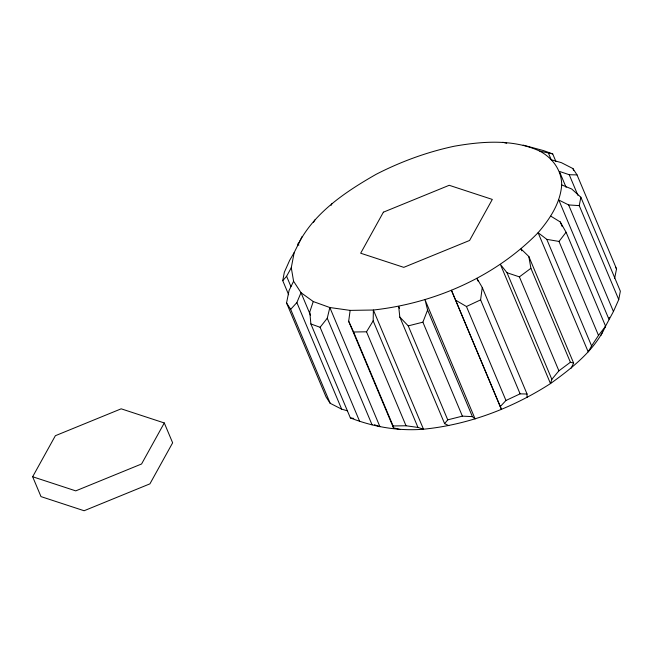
<?xml version="1.0" encoding="UTF-8"?>
<svg xmlns="http://www.w3.org/2000/svg" width="653" height="653" viewBox="0 0 653 653"><rect width="100%" height="100%" fill="white"/><g stroke="black" fill="none" stroke-linecap="round" stroke-linejoin="round"><path stroke-width="0.98" d="M550.846 216.176L560.233 221.93L566.094 232.256L605.592 326.222C594.426 350.669 571.832 368.153 550.495 383.58C512.336 408.125 468.772 424.703 423.495 429.217L417.969 427.437L373.165 320.86L373.385 310.02C434.588 303.229 494.786 277.011 538.096 232.697C549.802 219.049 560.331 203.344 561.702 184.913C561.694 170.188 552.422 157.838 539.737 151.096C512.94 138.934 482.543 141.293 454.317 146.215C427.095 152.002 400.852 161.618 376.112 174.318C345.535 191.786 313.334 213.131 297.499 245.618M526.979 397.522L527.061 394.028L482.257 287.451L476.878 278.325L478.061 281.141M527.061 394.028L520.106 393.841L480.608 299.874L482.257 287.451M400.256 429.584L393.465 427.829L348.669 321.252L350.147 310.387L373.385 310.02L423.495 429.217C398.616 431.225 373.573 426.98 350.375 417.928L310.877 323.961L309.767 311.93L313.252 301.547L301.009 292.683L293.589 281.255L291.279 267.73L294.168 252.605L302.135 236.468M288.667 294.74L282.741 280.651L284.341 272.244L289.654 260.335L294.168 252.605M604.939 327.3L613.436 311.505L618.742 299.596L579.244 205.63L580.852 197.222L571.677 188.986L561.702 184.913M609.282 317.342L608.923 319.235L558.821 200.038L568.632 204.928L579.244 205.63M618.742 299.596L620.35 291.189L580.852 197.222M347.339 410.786L341.666 409.162L330.173 403.293L326.051 396.942L286.553 302.976L289.05 290.544L293.589 281.255M614.62 278.431L616.538 268.865L577.04 174.898L572.91 168.547L561.417 162.679L551.973 159.961M359.599 421.25L320.101 327.284L327.259 318.231L329.838 307.53L313.252 301.547M551.842 379.328L550.495 383.58L500.386 264.383L507.038 272.75L551.842 379.328L558.903 370.831L570.395 362.26L573.636 363.092L571.163 368.17M472.397 416.63L462.389 416.141L422.891 322.174L427.593 310.044L425.021 299.768L475.123 418.957L472.397 416.63L427.593 310.044M330.173 403.293L290.675 309.326L296.87 302.584L301.009 292.683L310.477 315.203M331.104 205.36L331.92 203.671M600.956 335.373L602.727 331.781M282.741 280.651L286.61 276.276L291.279 267.73M32.65 476.747L55.366 435.714L121.18 408.819L164.287 422.956L172.637 442.816L149.921 483.849L84.106 510.744L41 496.606L32.65 476.747L75.756 490.876L141.57 463.981L164.287 422.956M313.432 222.502L314.885 219.947M591.594 345.927L588.206 351.894L538.096 232.697L546.79 239.349L559.009 241.439L598.507 335.405L591.594 345.927L546.79 239.349M417.969 427.437L406.027 425.764L366.521 331.797L373.165 320.86M559.009 241.439L566.094 232.256M598.507 335.405L605.592 326.222M448.774 425.625L444.62 423.658L447.738 419.846L462.389 416.141M500.231 406.623L451.427 290.275L501.528 409.472L500.231 406.623L505.961 400.477L520.106 393.841M507.038 272.75L519.404 276.864L530.897 268.301L528.832 256.507L521.061 248.973L521.853 250.85M455.427 300.045L466.454 306.518L480.608 299.874M399.456 308.306L398.673 306.428L399.816 317.072L408.239 325.88L422.891 322.174M348.669 321.252L353.599 332.002L366.521 331.797M353.599 332.002L393.106 425.968L406.027 425.764M566.102 187.338L559.392 171.388L569.236 174.718L577.04 174.898M539.737 151.096L552.716 153.912L555.874 161.43M350.375 417.928L353.73 418.393M350.147 310.387L329.838 307.53L379.948 426.727L374.414 424.736M523.143 145.113L543.492 150.59L552.716 153.912M502.834 142.256L506.712 143.26M310.877 323.961L320.101 327.284M615.51 267.273L616.538 268.865M286.553 302.976L290.675 309.326M572.91 168.547L573.701 170.425M569.236 174.718L577.889 195.288M548.52 153.324L551.271 159.871M568.632 204.928L613.436 311.505M560.233 221.93L562.2 226.607M528.832 256.507L573.636 363.092M530.897 268.301L570.395 362.26M519.404 276.864L558.903 370.831M466.454 306.518L505.961 400.477M408.239 325.88L447.738 419.846M399.816 317.072L444.62 423.658M298.054 243.324L298.837 245.193M327.259 318.231L372.063 424.817M286.61 276.276L290.936 286.561M296.87 302.584L341.666 409.162M393.106 425.968L393.465 427.829M383.384 212.184L360.676 253.217L403.783 267.355L469.597 240.459L492.305 199.426L449.207 185.289L383.384 212.184"/></g></svg>
